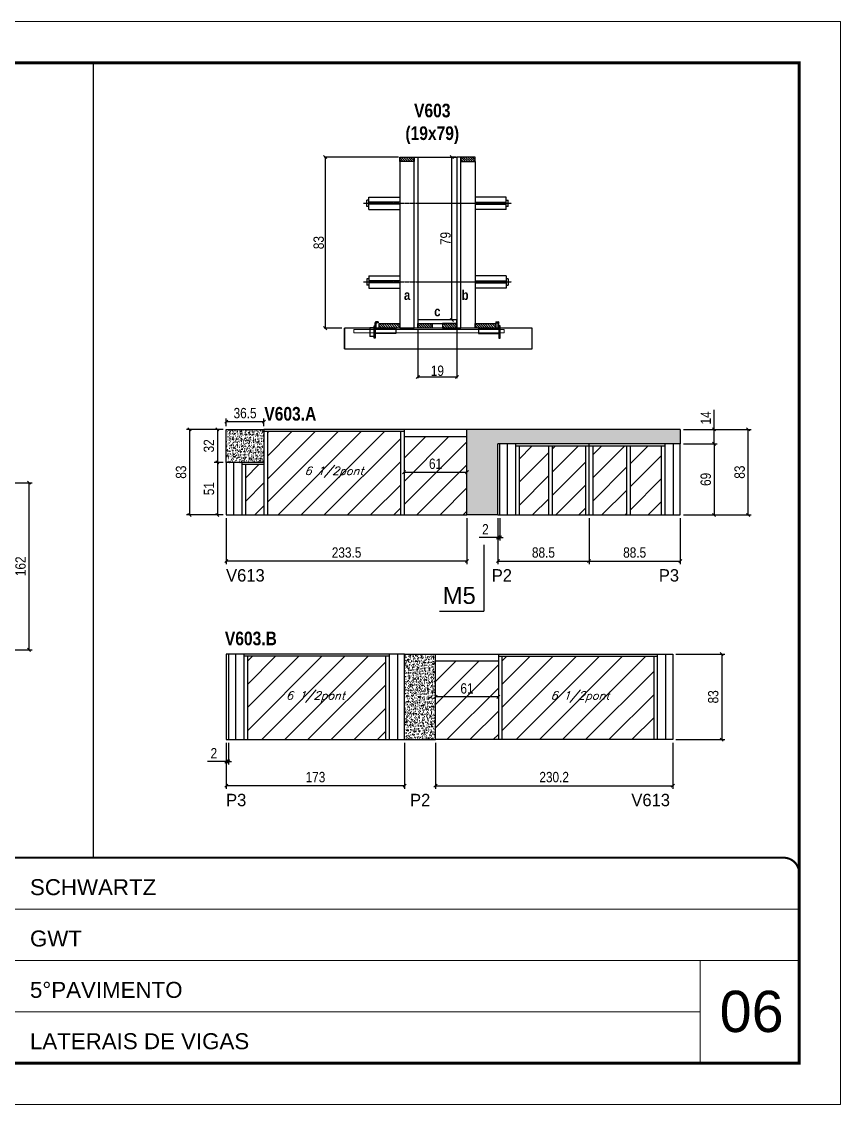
# Model space of a CAD drawing. Extents: x 13154 to 22413, y 1253 to 30260.
# Drawn here: x 15444 to 16238, y 27671 to 28721 of the extents above; entities that cross this region are included whole.
import ezdxf

# ---------------------------------------------------------------- set-up
doc = ezdxf.new("R2010")
doc.units = 0
for name, pattern in [('CONTINUO', [0]), ('DASHED', [0.75, 0.5, -0.25]), ('HIDDEN', [0.375, 0.25, -0.125])]:
    doc.linetypes.add(name, pattern=pattern)
for name, color, linetype in [('5', 5, 'Continuous'), ('barrote', 251, 'Continuous'), ('COTA', 241, 'Continuous'), ('detalhes', 4, 'Continuous'), ('NOMENCLATURA', 7, 'Continuous'), ('Painéis', 200, 'Continuous'), ('presilha', 1, 'Continuous'), ('SARR_2.2x10', 60, 'Continuous'), ('SARR_2.2x7', 40, 'Continuous'), ('SARR_3.5x7', 81, 'Continuous'), ('TENSOR', 3, 'Continuous'), ('texto', 7, 'Continuous')]:
    doc.layers.add(name, color=color, linetype=linetype)
for name, color, linetype, lineweight in [('CARIMBO', 255, 'Continuous', 9), ('CONCRETO', 251, 'Continuous', 25), ('Folhas', 255, 'Continuous', 9), ('Hachura', 251, 'Continuous', 9), ('SARRAFO DE PRESSAO', 251, 'DASHED', 9), ('SCO-___-LAJ', 2, 'Continuous', 0)]:
    doc.layers.add(name, color=color, linetype=linetype, lineweight=lineweight)
doc.styles.add('ARIAL', font='arial.ttf')
doc.styles.add('COTA TECNICA', font='techl___.ttf', dxfattribs={"height": 10})
doc.styles.add('COTA TECNICA 2X', font='techl___.ttf', dxfattribs={"height": 10})
doc.styles.add('Romans', font='romans.shx')
doc.styles.add('ROMAS860', font='ROMAS860.SHX')
doc.styles.get("Standard").update_dxf_attribs({"font": 'arial.ttf'})
doc.styles.add('TECNICA', font='techb___.ttf', dxfattribs={"height": 10})
doc.dimstyles.new('PAINEL', dxfattribs={"dimtxt": 10, "dimasz": 3, "dimexe": 3, "dimexo": 3, "dimgap": 3, "dimtad": 1, "dimdec": 1, "dimzin": 12, "dimdsep": 46, "dimtxsty": 'COTA TECNICA', "dimblk1": 'OBLIQUE', "dimblk2": 'OBLIQUE', "dimsah": 1, "dimcen": 0.9, "dimclrd": 4, "dimclre": 4, "dimclrt": 240, "dimadec": 1, "dimazin": 3, "dimtfac": 1, "dimtdec": 1, "dimtmove": 0, "dimatfit": 3, "dimfxl": 1, "dimtolj": 1, "dimtzin": 12, "dimarcsym": 0})
doc.dimstyles.new('SECAO', dxfattribs={"dimscale": 0.333333, "dimtxt": 5, "dimasz": 9, "dimexe": 3, "dimexo": 3, "dimgap": 3, "dimtad": 1, "dimdec": 1, "dimlfac": 0.5, "dimzin": 12, "dimdsep": 46, "dimtxsty": 'COTA TECNICA 2X', "dimblk1": 'OBLIQUE', "dimblk2": 'OBLIQUE', "dimsah": 1, "dimcen": 0.9, "dimclrd": 4, "dimclre": 4, "dimclrt": 240, "dimadec": 1, "dimazin": 3, "dimtfac": 1, "dimtdec": 1, "dimtmove": 0, "dimatfit": 3, "dimfxl": 1, "dimtolj": 1, "dimtzin": 12, "dimarcsym": 0})
pattern_1 = [(135, (49063.4691, -95088.8321), (-1.122532015, -1.122532015), [])]

# ---------------------------------------------------------------- blocks, each defined once
blk = doc.blocks.new('9999999999')
at = {"color": 30, "linetype": 'CONTINUO'}
for p, q in [((98564.6, 34379.6), (99584, 34379.6)), ((98564.6, 34329.8), (99488, 34329.8)), ((99584, 34329.8), (99488, 34329.8)), ((99488, 34329.8), (99488, 34230.2)), ((98564.6, 34280), (99488, 34280))]:
    blk.add_line(p, q, dxfattribs=at)
at = {"color": 30, "linetype": 'CONTINUO', "const_width": 2}
blk.add_lwpolyline([(99584, 34230.2), (99584, 34414.4, 0.414214), (99569, 34429.4), (98229, 34429.4, 0.414214), (98214, 34414.4), (98214, 34245.2, 0.414214), (98229, 34230.2), (99584, 34230.2)], format="xyb", dxfattribs=at)
at = {"layer": 'Folhas'}
blk.add_lwpolyline([(98139, 34190.2), (99624, 34190.2), (99624, 35240.2), (98139, 35240.2)], close=True, dxfattribs=at)
at = {"layer": 'Folhas', "color": 30, "const_width": 3}
blk.add_lwpolyline([(98214, 34230.2), (99584, 34230.2), (99584, 35200.2), (98214, 35200.2)], close=True, dxfattribs=at)
at = {"color": 7, "linetype": 'Continuous', "ltscale": 5, "style": 'ARIAL'}
for s, height, p in [('SCHWARTZ', 15.48, (98837.7, 34393.1)), ('GWT', 15.48, (98837.7, 34343.3)), ('5°PAVIMENTO', 15.483, (98837.7, 34293.5)), ('LATERAIS DE VIGAS', 15.483, (98837.7, 34243.7))]:
    blk.add_text(s, height=height, dxfattribs=at).set_placement(p)
blk = doc.blocks.new('_Oblique')
at = {"color": 0, "linetype": 'ByBlock', "lineweight": -2}
blk.add_line((-0.5, -0.5), (0.5, 0.5), dxfattribs=at)
blk = doc.blocks.new('*D44')
at = {"layer": 'COTA', "color": 4, "linetype": 'ByBlock', "lineweight": -2, "transparency": 16777216}
for p, q in [((15422.9, 28273.4), (15453.6, 28273.4)), ((15450.6, 28273.4), (15450.6, 28111.4)), ((15422.9, 28111.4), (15453.6, 28111.4))]:
    blk.add_line(p, q, dxfattribs=at)
at = {"layer": 'Defpoints', "color": 0, "linetype": 'ByBlock', "transparency": 16777216}
for p in [(15419.9, 28273.4), (15419.9, 28111.4), (15450.6, 28111.4)]:
    blk.add_point(p, dxfattribs=at)
at = {"layer": 'COTA', "color": 4, "linetype": 'ByBlock', "lineweight": -2, "transparency": 16777216, "xscale": 3, "yscale": 3, "zscale": 3}
for p, rotation in [((15450.6, 28273.4), 90), ((15450.6, 28111.4), 270)]:
    blk.add_blockref('_Oblique', p, dxfattribs=dict(at, rotation=rotation))
at = {"layer": 'COTA', "color": 240, "linetype": 'ByBlock', "transparency": 16777216, "insert": (15442.5, 28192.4), "char_height": 10, "attachment_point": 5, "rotation": 90, "style": 'COTA TECNICA'}
blk.add_mtext('\\A1;162', dxfattribs=at)
blk = doc.blocks.new('*D19')
at = {"layer": 'COTA', "color": 4, "lineweight": -2, "transparency": 16777216}
for p, q in [((15827.9, 28422.3), (15827.9, 28374.9)), ((15865.9, 28422.3), (15865.9, 28374.9)), ((15865.9, 28375.9), (15827.9, 28375.9))]:
    blk.add_line(p, q, dxfattribs=at)
at = {"layer": 'Defpoints', "color": 0, "transparency": 16777216}
for p in [(15827.9, 28423.3), (15865.9, 28423.3), (15827.9, 28375.9)]:
    blk.add_point(p, dxfattribs=at)
at = {"layer": 'COTA', "color": 4, "lineweight": -2, "transparency": 16777216, "xscale": 3, "yscale": 3, "zscale": 3, "rotation": 180}
blk.add_blockref('_Oblique', (15827.9, 28375.9), dxfattribs=at)
at = {"layer": 'COTA', "color": 4, "lineweight": -2, "transparency": 16777216, "xscale": 3, "yscale": 3, "zscale": 3}
blk.add_blockref('_Oblique', (15865.9, 28375.9), dxfattribs=at)
at = {"layer": 'COTA', "color": 240, "transparency": 16777216, "insert": (15846.9, 28382), "char_height": 10, "attachment_point": 5, "style": 'COTA TECNICA 2X'}
blk.add_mtext('\\A1;19', dxfattribs=at)
blk = doc.blocks.new('PRESILHA METÁLICA 1')
at = {"layer": 'presilha'}
for p, q in [((7.5, 10.6), (7.5, 19.9)), ((12, 21), (8.6, 21)), ((9, 11.6), (9, 18.9)), ((12, 19.5), (9.6, 19.5)), ((12, 21), (12, 19.5)), ((0, 13), (6, 13)), ((0, 13), (0, 0)), ((6, 0), (0, 0)), ((6, 15.5), (7.5, 15.5)), ((6, -2.5), (6, 15.5)), ((6, 13), (6, 0)), ((7.5, 15.5), (7.5, -2.5)), ((37.5, 4.1), (7.5, 4.1)), ((37.5, 11), (9.6, 11)), ((37.5, 11), (37.5, 4.1)), ((7.5, -2.5), (6, -2.5))]:
    blk.add_line(p, q, dxfattribs=at)
for centre, radius, start, end in [((8.6, 19.9), 1.14, 90, 180), ((9.6, 18.9), 0.57, 90, 180), ((9.6, 11.6), 0.57, 180, 270)]:
    blk.add_arc(centre, radius, start, end, dxfattribs=at)
blk = doc.blocks.new('PRESILHA METÁLICA 2')
at = {"layer": 'presilha'}
for p, q in [((-5.2, 23.5), (-5.2, 22)), ((-5.2, 23.5), (-1.9, 23.5)), ((-5.2, 22), (-2.8, 22)), ((-2.2, 14.1), (-2.2, 21.4)), ((0.8, 18), (-0.8, 18)), ((-0.8, 18), (-0.8, 0)), ((-0.8, 14.6), (-0.8, 22.4)), ((0.8, 0), (0.8, 18)), ((-30.8, 13.5), (-30.8, 6.6)), ((-30.8, 13.5), (-2.8, 13.5)), ((-30.8, 6.6), (-0.8, 6.6)), ((-0.8, 0), (0.8, 0))]:
    blk.add_line(p, q, dxfattribs=at)
for centre, radius, start, end in [((-2.8, 21.4), 0.57, 0, 90), ((-1.9, 22.4), 1.14, 0, 90), ((-2.8, 14.1), 0.57, 270, 0)]:
    blk.add_arc(centre, radius, start, end, dxfattribs=at)
blk = doc.blocks.new('*D20')
at = {"layer": 'COTA', "color": 4, "lineweight": -2, "transparency": 16777216}
for p, q in [((15809.3, 28589.3), (15737, 28589.3)), ((15738, 28589.3), (15738, 28423.3)), ((15754.1, 28423.3), (15737, 28423.3))]:
    blk.add_line(p, q, dxfattribs=at)
at = {"layer": 'Defpoints', "color": 0, "transparency": 16777216}
for p in [(15810.3, 28589.3), (15738, 28423.3), (15755.1, 28423.3)]:
    blk.add_point(p, dxfattribs=at)
at = {"layer": 'COTA', "color": 4, "lineweight": -2, "transparency": 16777216, "xscale": 3, "yscale": 3, "zscale": 3}
for p, rotation in [((15738, 28589.3), 90), ((15738, 28423.3), 270)]:
    blk.add_blockref('_Oblique', p, dxfattribs=dict(at, rotation=rotation))
at = {"layer": 'COTA', "color": 240, "transparency": 16777216, "insert": (15731.8, 28506.3), "char_height": 10, "attachment_point": 5, "rotation": 90, "style": 'COTA TECNICA 2X'}
blk.add_mtext('\\A1;83', dxfattribs=at)
blk = doc.blocks.new('*D26')
at = {"layer": 'COTA', "color": 4, "lineweight": -2, "transparency": 16777216}
for p, q in [((15864.9, 28589.3), (15859.9, 28589.3)), ((15860.9, 28431.3), (15860.9, 28589.3)), ((15864.9, 28431.3), (15859.9, 28431.3))]:
    blk.add_line(p, q, dxfattribs=at)
at = {"layer": 'Defpoints', "color": 0, "transparency": 16777216}
for p in [(15860.9, 28589.3), (15865.9, 28589.3), (15865.9, 28431.3)]:
    blk.add_point(p, dxfattribs=at)
at = {"layer": 'COTA', "color": 4, "lineweight": -2, "transparency": 16777216, "xscale": 3, "yscale": 3, "zscale": 3}
for p, rotation in [((15860.9, 28589.3), 90), ((15860.9, 28431.3), 270)]:
    blk.add_blockref('_Oblique', p, dxfattribs=dict(at, rotation=rotation))
at = {"layer": 'COTA', "color": 240, "transparency": 16777216, "insert": (15854.8, 28510.3), "char_height": 10, "attachment_point": 5, "rotation": 90, "style": 'COTA TECNICA 2X'}
blk.add_mtext('\\A1;79', dxfattribs=at)
blk = doc.blocks.new('*D28')
at = {"layer": 'COTA', "color": 4, "linetype": 'ByBlock', "lineweight": -2, "transparency": 16777216}
for p, q in [((16085.6, 28311.2), (16118.4, 28311.2)), ((16115.4, 28311.2), (16115.4, 28242.2)), ((16085.6, 28242.2), (16118.4, 28242.2))]:
    blk.add_line(p, q, dxfattribs=at)
at = {"layer": 'Defpoints', "color": 0, "linetype": 'ByBlock', "transparency": 16777216}
for p in [(16082.6, 28311.2), (16082.6, 28242.2), (16115.4, 28242.2)]:
    blk.add_point(p, dxfattribs=at)
at = {"layer": 'COTA', "color": 4, "linetype": 'ByBlock', "lineweight": -2, "transparency": 16777216, "xscale": 3, "yscale": 3, "zscale": 3}
for p, rotation in [((16115.4, 28311.2), 90), ((16115.4, 28242.2), 270)]:
    blk.add_blockref('_Oblique', p, dxfattribs=dict(at, rotation=rotation))
at = {"layer": 'COTA', "color": 240, "linetype": 'ByBlock', "transparency": 16777216, "insert": (16107.3, 28276.7), "char_height": 10, "attachment_point": 5, "rotation": 90, "style": 'COTA TECNICA'}
blk.add_mtext('\\A1;69', dxfattribs=at)
blk = doc.blocks.new('*D29')
at = {"layer": 'COTA', "color": 4, "linetype": 'ByBlock', "lineweight": -2, "transparency": 16777216}
for p, q in [((16085.6, 28325.2), (16151.4, 28325.2)), ((16148.4, 28242.2), (16148.4, 28325.2)), ((16085.6, 28242.2), (16151.4, 28242.2))]:
    blk.add_line(p, q, dxfattribs=at)
at = {"layer": 'Defpoints', "color": 0, "linetype": 'ByBlock', "transparency": 16777216}
for p in [(16082.6, 28325.2), (16148.4, 28325.2), (16082.6, 28242.2)]:
    blk.add_point(p, dxfattribs=at)
at = {"layer": 'COTA', "color": 4, "linetype": 'ByBlock', "lineweight": -2, "transparency": 16777216, "xscale": 3, "yscale": 3, "zscale": 3}
for p, rotation in [((16148.4, 28325.2), 90), ((16148.4, 28242.2), 270)]:
    blk.add_blockref('_Oblique', p, dxfattribs=dict(at, rotation=rotation))
at = {"layer": 'COTA', "color": 240, "linetype": 'ByBlock', "transparency": 16777216, "insert": (16140.2, 28283.7), "char_height": 10, "attachment_point": 5, "rotation": 90, "style": 'COTA TECNICA'}
blk.add_mtext('\\A1;83', dxfattribs=at)
blk = doc.blocks.new('*D30')
at = {"layer": 'COTA', "color": 4, "linetype": 'ByBlock', "lineweight": -2, "transparency": 16777216}
for p, q in [((15905.6, 28239.2), (15905.6, 28194.5)), ((15994.1, 28239.2), (15994.1, 28194.5)), ((15905.6, 28197.5), (15994.1, 28197.5))]:
    blk.add_line(p, q, dxfattribs=at)
at = {"layer": 'Defpoints', "color": 0, "linetype": 'ByBlock', "transparency": 16777216}
for p in [(15905.6, 28242.2), (15994.1, 28242.2), (15994.1, 28197.5)]:
    blk.add_point(p, dxfattribs=at)
at = {"layer": 'COTA', "color": 4, "linetype": 'ByBlock', "lineweight": -2, "transparency": 16777216, "xscale": 3, "yscale": 3, "zscale": 3, "rotation": 180}
blk.add_blockref('_Oblique', (15905.6, 28197.5), dxfattribs=at)
at = {"layer": 'COTA', "color": 4, "linetype": 'ByBlock', "lineweight": -2, "transparency": 16777216, "xscale": 3, "yscale": 3, "zscale": 3}
blk.add_blockref('_Oblique', (15994.1, 28197.5), dxfattribs=at)
at = {"layer": 'COTA', "color": 240, "linetype": 'ByBlock', "transparency": 16777216, "insert": (15949.8, 28205.7), "char_height": 10, "attachment_point": 5, "style": 'COTA TECNICA'}
blk.add_mtext('\\A1;88.5', dxfattribs=at)
blk = doc.blocks.new('*D23')
at = {"layer": 'COTA', "color": 4, "linetype": 'ByBlock', "lineweight": -2, "transparency": 16777216}
for p, q in [((15994.1, 28239.2), (15994.1, 28194.5)), ((16082.6, 28239.2), (16082.6, 28194.5)), ((15994.1, 28197.5), (16082.6, 28197.5))]:
    blk.add_line(p, q, dxfattribs=at)
at = {"layer": 'Defpoints', "color": 0, "linetype": 'ByBlock', "transparency": 16777216}
for p in [(15994.1, 28242.2), (16082.6, 28242.2), (16082.6, 28197.5)]:
    blk.add_point(p, dxfattribs=at)
at = {"layer": 'COTA', "color": 4, "linetype": 'ByBlock', "lineweight": -2, "transparency": 16777216, "xscale": 3, "yscale": 3, "zscale": 3, "rotation": 180}
blk.add_blockref('_Oblique', (15994.1, 28197.5), dxfattribs=at)
at = {"layer": 'COTA', "color": 4, "linetype": 'ByBlock', "lineweight": -2, "transparency": 16777216, "xscale": 3, "yscale": 3, "zscale": 3}
blk.add_blockref('_Oblique', (16082.6, 28197.5), dxfattribs=at)
at = {"layer": 'COTA', "color": 240, "linetype": 'ByBlock', "transparency": 16777216, "insert": (16038.3, 28205.7), "char_height": 10, "attachment_point": 5, "style": 'COTA TECNICA'}
blk.add_mtext('\\A1;88.5', dxfattribs=at)
blk = doc.blocks.new('*D31')
at = {"layer": 'COTA', "color": 4, "linetype": 'ByBlock', "lineweight": -2, "transparency": 16777216}
for p, q in [((16115.4, 28325.2), (16115.4, 28344.3)), ((16085.6, 28325.2), (16118.4, 28325.2)), ((16115.4, 28311.2), (16115.4, 28325.2)), ((16085.6, 28311.2), (16118.4, 28311.2))]:
    blk.add_line(p, q, dxfattribs=at)
at = {"layer": 'Defpoints', "color": 0, "linetype": 'ByBlock', "transparency": 16777216}
for p in [(16082.6, 28325.2), (16115.4, 28325.2), (16082.6, 28311.2)]:
    blk.add_point(p, dxfattribs=at)
at = {"layer": 'COTA', "color": 4, "linetype": 'ByBlock', "lineweight": -2, "transparency": 16777216, "xscale": 3, "yscale": 3, "zscale": 3}
for p, rotation in [((16115.4, 28325.2), 90), ((16115.4, 28311.2), 270)]:
    blk.add_blockref('_Oblique', p, dxfattribs=dict(at, rotation=rotation))
at = {"layer": 'COTA', "color": 240, "linetype": 'ByBlock', "transparency": 16777216, "insert": (16107.3, 28336.3), "char_height": 10, "attachment_point": 5, "rotation": 90, "style": 'COTA TECNICA'}
blk.add_mtext('\\A1;14', dxfattribs=at)
blk = doc.blocks.new('*D32')
at = {"layer": 'COTA', "color": 4, "linetype": 'ByBlock', "lineweight": -2, "transparency": 16777216}
for p, q in [((15642.1, 28239.2), (15642.1, 28194.5)), ((15875.6, 28239.2), (15875.6, 28194.5)), ((15875.6, 28197.5), (15642.1, 28197.5))]:
    blk.add_line(p, q, dxfattribs=at)
at = {"layer": 'Defpoints', "color": 0, "linetype": 'ByBlock', "transparency": 16777216}
for p in [(15642.1, 28242.2), (15875.6, 28242.2), (15642.1, 28197.5)]:
    blk.add_point(p, dxfattribs=at)
at = {"layer": 'COTA', "color": 4, "linetype": 'ByBlock', "lineweight": -2, "transparency": 16777216, "xscale": 3, "yscale": 3, "zscale": 3, "rotation": 180}
blk.add_blockref('_Oblique', (15642.1, 28197.5), dxfattribs=at)
at = {"layer": 'COTA', "color": 4, "linetype": 'ByBlock', "lineweight": -2, "transparency": 16777216, "xscale": 3, "yscale": 3, "zscale": 3}
blk.add_blockref('_Oblique', (15875.6, 28197.5), dxfattribs=at)
at = {"layer": 'COTA', "color": 240, "linetype": 'ByBlock', "transparency": 16777216, "insert": (15758.8, 28205.7), "char_height": 10, "attachment_point": 5, "style": 'COTA TECNICA'}
blk.add_mtext('\\A1;233.5', dxfattribs=at)
blk = doc.blocks.new('*D33')
at = {"layer": 'COTA', "color": 4, "linetype": 'ByBlock', "lineweight": -2, "transparency": 16777216}
for p, q in [((15814.6, 28283.7), (15875.6, 28283.7)), ((15814.6, 28280.7), (15814.6, 28280.7))]:
    blk.add_line(p, q, dxfattribs=at)
at = {"layer": 'Defpoints', "color": 0, "linetype": 'ByBlock', "transparency": 16777216}
for p in [(15814.6, 28283.7), (15875.6, 28283.7), (15875.6, 28283.7)]:
    blk.add_point(p, dxfattribs=at)
at = {"layer": 'COTA', "color": 4, "linetype": 'ByBlock', "lineweight": -2, "transparency": 16777216, "xscale": 3, "yscale": 3, "zscale": 3, "rotation": 180}
blk.add_blockref('_Oblique', (15814.6, 28283.7), dxfattribs=at)
at = {"layer": 'COTA', "color": 4, "linetype": 'ByBlock', "lineweight": -2, "transparency": 16777216, "xscale": 3, "yscale": 3, "zscale": 3}
blk.add_blockref('_Oblique', (15875.6, 28283.7), dxfattribs=at)
at = {"layer": 'COTA', "color": 240, "linetype": 'ByBlock', "transparency": 16777216, "insert": (15845.1, 28291.8), "char_height": 10, "attachment_point": 5, "style": 'COTA TECNICA'}
blk.add_mtext('\\A1;61', dxfattribs=at)
blk = doc.blocks.new('*D34')
at = {"layer": 'COTA', "color": 4, "lineweight": -2, "transparency": 16777216}
for p, q in [((15639.1, 28325.2), (15603.4, 28325.2)), ((15606.4, 28325.2), (15606.4, 28242.2)), ((15639.1, 28242.2), (15603.4, 28242.2))]:
    blk.add_line(p, q, dxfattribs=at)
at = {"layer": 'Defpoints', "color": 0, "transparency": 16777216}
for p in [(15642.1, 28325.2), (15606.4, 28242.2), (15642.1, 28242.2)]:
    blk.add_point(p, dxfattribs=at)
at = {"layer": 'COTA', "color": 4, "lineweight": -2, "transparency": 16777216, "xscale": 3, "yscale": 3, "zscale": 3}
for p, rotation in [((15606.4, 28325.2), 90), ((15606.4, 28242.2), 270)]:
    blk.add_blockref('_Oblique', p, dxfattribs=dict(at, rotation=rotation))
at = {"layer": 'COTA', "color": 240, "transparency": 16777216, "insert": (15598.2, 28283.7), "char_height": 10, "attachment_point": 5, "rotation": 90, "style": 'COTA TECNICA'}
blk.add_mtext('\\A1;83', dxfattribs=at)
blk = doc.blocks.new('*D35')
at = {"layer": 'COTA', "color": 4, "linetype": 'ByBlock', "lineweight": -2, "transparency": 16777216}
for p, q in [((15642.1, 28021.3), (15642.1, 27976.6)), ((15815.1, 28021.3), (15815.1, 27976.6)), ((15815.1, 27979.6), (15642.1, 27979.6))]:
    blk.add_line(p, q, dxfattribs=at)
at = {"layer": 'Defpoints', "color": 0, "linetype": 'ByBlock', "transparency": 16777216}
for p in [(15642.1, 28024.3), (15815.1, 28024.3), (15642.1, 27979.6)]:
    blk.add_point(p, dxfattribs=at)
at = {"layer": 'COTA', "color": 4, "linetype": 'ByBlock', "lineweight": -2, "transparency": 16777216, "xscale": 3, "yscale": 3, "zscale": 3, "rotation": 180}
blk.add_blockref('_Oblique', (15642.1, 27979.6), dxfattribs=at)
at = {"layer": 'COTA', "color": 4, "linetype": 'ByBlock', "lineweight": -2, "transparency": 16777216, "xscale": 3, "yscale": 3, "zscale": 3}
blk.add_blockref('_Oblique', (15815.1, 27979.6), dxfattribs=at)
at = {"layer": 'COTA', "color": 240, "linetype": 'ByBlock', "transparency": 16777216, "insert": (15728.6, 27987.9), "char_height": 10, "attachment_point": 5, "style": 'COTA TECNICA'}
blk.add_mtext('\\A1;173', dxfattribs=at)
blk = doc.blocks.new('*D36')
at = {"layer": 'COTA', "color": 4, "linetype": 'ByBlock', "lineweight": -2, "transparency": 16777216}
for p, q in [((15845.1, 28021.3), (15845.1, 27976.6)), ((16075.3, 28021.3), (16075.3, 27976.6)), ((15845.1, 27979.6), (16075.3, 27979.6))]:
    blk.add_line(p, q, dxfattribs=at)
at = {"layer": 'Defpoints', "color": 0, "linetype": 'ByBlock', "transparency": 16777216}
for p in [(15845.1, 28024.3), (16075.3, 28024.3), (16075.3, 27979.6)]:
    blk.add_point(p, dxfattribs=at)
at = {"layer": 'COTA', "color": 4, "linetype": 'ByBlock', "lineweight": -2, "transparency": 16777216, "xscale": 3, "yscale": 3, "zscale": 3, "rotation": 180}
blk.add_blockref('_Oblique', (15845.1, 27979.6), dxfattribs=at)
at = {"layer": 'COTA', "color": 4, "linetype": 'ByBlock', "lineweight": -2, "transparency": 16777216, "xscale": 3, "yscale": 3, "zscale": 3}
blk.add_blockref('_Oblique', (16075.3, 27979.6), dxfattribs=at)
at = {"layer": 'COTA', "color": 240, "linetype": 'ByBlock', "transparency": 16777216, "insert": (15960.2, 27987.9), "char_height": 10, "attachment_point": 5, "style": 'COTA TECNICA'}
blk.add_mtext('\\A1;230.2', dxfattribs=at)
blk = doc.blocks.new('*D37')
at = {"layer": 'COTA', "color": 4, "linetype": 'ByBlock', "lineweight": -2, "transparency": 16777216}
for p, q in [((15906.1, 28065.8), (15845.1, 28065.8)), ((15906.1, 28062.8), (15906.1, 28062.8))]:
    blk.add_line(p, q, dxfattribs=at)
at = {"layer": 'Defpoints', "color": 0, "linetype": 'ByBlock', "transparency": 16777216}
for p in [(15845.1, 28065.8), (15845.1, 28065.8), (15906.1, 28065.8)]:
    blk.add_point(p, dxfattribs=at)
at = {"layer": 'COTA', "color": 4, "linetype": 'ByBlock', "lineweight": -2, "transparency": 16777216, "xscale": 3, "yscale": 3, "zscale": 3, "rotation": 180}
blk.add_blockref('_Oblique', (15845.1, 28065.8), dxfattribs=at)
at = {"layer": 'COTA', "color": 4, "linetype": 'ByBlock', "lineweight": -2, "transparency": 16777216, "xscale": 3, "yscale": 3, "zscale": 3}
blk.add_blockref('_Oblique', (15906.1, 28065.8), dxfattribs=at)
at = {"layer": 'COTA', "color": 240, "linetype": 'ByBlock', "transparency": 16777216, "insert": (15875.6, 28073.9), "char_height": 10, "attachment_point": 5, "style": 'COTA TECNICA'}
blk.add_mtext('\\A1;61', dxfattribs=at)
blk = doc.blocks.new('*D38')
at = {"layer": 'COTA', "color": 4, "lineweight": -2, "transparency": 16777216}
for p, q in [((16078.3, 28107.3), (16125.8, 28107.3)), ((16122.8, 28107.3), (16122.8, 28024.3)), ((16078.3, 28024.3), (16125.8, 28024.3))]:
    blk.add_line(p, q, dxfattribs=at)
at = {"layer": 'Defpoints', "color": 0, "transparency": 16777216}
for p in [(16075.3, 28107.3), (16075.3, 28024.3), (16122.8, 28024.3)]:
    blk.add_point(p, dxfattribs=at)
at = {"layer": 'COTA', "color": 4, "lineweight": -2, "transparency": 16777216, "xscale": 3, "yscale": 3, "zscale": 3}
for p, rotation in [((16122.8, 28107.3), 90), ((16122.8, 28024.3), 270)]:
    blk.add_blockref('_Oblique', p, dxfattribs=dict(at, rotation=rotation))
at = {"layer": 'COTA', "color": 240, "transparency": 16777216, "insert": (16114.6, 28065.8), "char_height": 10, "attachment_point": 5, "rotation": 90, "style": 'COTA TECNICA'}
blk.add_mtext('\\A1;83', dxfattribs=at)
blk = doc.blocks.new('*D25')
at = {"layer": 'COTA', "color": 4, "lineweight": -2, "transparency": 16777216}
for p, q in [((15642.1, 28021.3), (15642.1, 28000.1)), ((15644.1, 28021.3), (15644.1, 28000.1)), ((15642.1, 28003.1), (15624, 28003.1)), ((15644.1, 28003.1), (15642.1, 28003.1)), ((15644.1, 28003.1), (15647.1, 28003.1))]:
    blk.add_line(p, q, dxfattribs=at)
at = {"layer": 'Defpoints', "color": 0, "transparency": 16777216}
for p in [(15642.1, 28024.3), (15644.1, 28024.3), (15642.1, 28003.1)]:
    blk.add_point(p, dxfattribs=at)
at = {"layer": 'COTA', "color": 4, "lineweight": -2, "transparency": 16777216, "xscale": 3, "yscale": 3, "zscale": 3}
blk.add_blockref('_Oblique', (15642.1, 28003.1), dxfattribs=at)
at = {"layer": 'COTA', "color": 4, "lineweight": -2, "transparency": 16777216, "xscale": 3, "yscale": 3, "zscale": 3, "rotation": 180}
blk.add_blockref('_Oblique', (15644.1, 28003.1), dxfattribs=at)
at = {"layer": 'COTA', "color": 240, "transparency": 16777216, "insert": (15630, 28011.1), "char_height": 10, "attachment_point": 5, "style": 'COTA TECNICA'}
blk.add_mtext('\\A1;2', dxfattribs=at)
blk = doc.blocks.new('*D47')
at = {"layer": 'COTA', "color": 4, "lineweight": -2, "transparency": 16777216}
for p, q in [((15639.1, 28293.2), (15630.4, 28293.2)), ((15633.4, 28293.2), (15633.4, 28242.2)), ((15639.1, 28242.2), (15630.4, 28242.2))]:
    blk.add_line(p, q, dxfattribs=at)
at = {"layer": 'Defpoints', "color": 0, "transparency": 16777216}
for p in [(15642.1, 28293.2), (15633.4, 28242.2), (15642.1, 28242.2)]:
    blk.add_point(p, dxfattribs=at)
at = {"layer": 'COTA', "color": 4, "lineweight": -2, "transparency": 16777216, "xscale": 3, "yscale": 3, "zscale": 3}
for p, rotation in [((15633.4, 28293.2), 90), ((15633.4, 28242.2), 270)]:
    blk.add_blockref('_Oblique', p, dxfattribs=dict(at, rotation=rotation))
at = {"layer": 'COTA', "color": 240, "transparency": 16777216, "insert": (15625.3, 28267.7), "char_height": 10, "attachment_point": 5, "rotation": 90, "style": 'COTA TECNICA'}
blk.add_mtext('\\A1;51', dxfattribs=at)
blk = doc.blocks.new('*D48')
at = {"layer": 'COTA', "color": 4, "lineweight": -2, "transparency": 16777216}
for p, q in [((15639.1, 28325.2), (15630.4, 28325.2)), ((15633.4, 28325.2), (15633.4, 28293.2)), ((15639.1, 28293.2), (15630.4, 28293.2))]:
    blk.add_line(p, q, dxfattribs=at)
at = {"layer": 'Defpoints', "color": 0, "transparency": 16777216}
for p in [(15642.1, 28325.2), (15633.4, 28293.2), (15642.1, 28293.2)]:
    blk.add_point(p, dxfattribs=at)
at = {"layer": 'COTA', "color": 4, "lineweight": -2, "transparency": 16777216, "xscale": 3, "yscale": 3, "zscale": 3}
for p, rotation in [((15633.4, 28325.2), 90), ((15633.4, 28293.2), 270)]:
    blk.add_blockref('_Oblique', p, dxfattribs=dict(at, rotation=rotation))
at = {"layer": 'COTA', "color": 240, "transparency": 16777216, "insert": (15625.2, 28309.2), "char_height": 10, "attachment_point": 5, "rotation": 90, "style": 'COTA TECNICA'}
blk.add_mtext('\\A1;32', dxfattribs=at)
blk = doc.blocks.new('*D49')
at = {"layer": 'COTA', "color": 4, "lineweight": -2, "transparency": 16777216}
for p, q in [((15642.1, 28328.2), (15642.1, 28335.7)), ((15642.1, 28332.7), (15678.6, 28332.7)), ((15678.6, 28328.2), (15678.6, 28335.7))]:
    blk.add_line(p, q, dxfattribs=at)
at = {"layer": 'Defpoints', "color": 0, "transparency": 16777216}
for p in [(15678.6, 28332.7), (15642.1, 28325.2), (15678.6, 28325.2)]:
    blk.add_point(p, dxfattribs=at)
at = {"layer": 'COTA', "color": 4, "lineweight": -2, "transparency": 16777216, "xscale": 3, "yscale": 3, "zscale": 3, "rotation": 180}
blk.add_blockref('_Oblique', (15642.1, 28332.7), dxfattribs=at)
at = {"layer": 'COTA', "color": 4, "lineweight": -2, "transparency": 16777216, "xscale": 3, "yscale": 3, "zscale": 3}
blk.add_blockref('_Oblique', (15678.6, 28332.7), dxfattribs=at)
at = {"layer": 'COTA', "color": 240, "transparency": 16777216, "insert": (15660.3, 28340.9), "char_height": 10, "attachment_point": 5, "style": 'COTA TECNICA'}
blk.add_mtext('\\A1;36.5', dxfattribs=at)
blk = doc.blocks.new('*D441')
at = {"layer": 'COTA', "color": 4, "lineweight": -2, "transparency": 16777216}
for p, q in [((15905.6, 28239.2), (15905.6, 28217.3)), ((15907.6, 28239.2), (15907.6, 28217.3)), ((15905.6, 28220.3), (15887.5, 28220.3)), ((15907.6, 28220.3), (15905.6, 28220.3)), ((15907.6, 28220.3), (15910.6, 28220.3))]:
    blk.add_line(p, q, dxfattribs=at)
at = {"layer": 'Defpoints', "color": 0, "transparency": 16777216}
for p in [(15905.6, 28242.2), (15907.6, 28242.2), (15905.6, 28220.3)]:
    blk.add_point(p, dxfattribs=at)
at = {"layer": 'COTA', "color": 4, "lineweight": -2, "transparency": 16777216, "xscale": 3, "yscale": 3, "zscale": 3}
blk.add_blockref('_Oblique', (15905.6, 28220.3), dxfattribs=at)
at = {"layer": 'COTA', "color": 4, "lineweight": -2, "transparency": 16777216, "xscale": 3, "yscale": 3, "zscale": 3, "rotation": 180}
blk.add_blockref('_Oblique', (15907.6, 28220.3), dxfattribs=at)
at = {"layer": 'COTA', "color": 240, "transparency": 16777216, "insert": (15893.5, 28228.3), "char_height": 10, "attachment_point": 5, "style": 'COTA TECNICA'}
blk.add_mtext('\\A1;2', dxfattribs=at)

msp = doc.modelspace()

# ---------------------------------------------------------------- hatches: boundary and pattern name
at = {"layer": 'COTA'}
h = msp.add_hatch(dxfattribs=at)
h.set_pattern_fill('AR-CONC', color=256, scale=0.03)
h.paths.add_polyline_path([(15678.59, 28325.19), (15642.09, 28325.19), (15642.09, 28293.19), (15678.59, 28293.19)])
h = msp.add_hatch(dxfattribs=at)
h.set_pattern_fill('AR-CONC', color=256, scale=0.03)
h.set_pattern_definition([(50, (32.5, 0), (5.4655401, -0.47817257), [0.5715, -6.2865]), (355, (32.5, 0), (-1.0573026, 5.7317054), [0.4572, -5.0292175]), (100.451445, (32.9555, -0.04), (4.4082374, 5.2535326), [0.4857003, -5.3427073]), (46.1842, (32.5, 1.524), (8.1323712, -1.2612698), [0.85725, -9.42975]), (96.635558, (33.178, 1.419), (7.122124, 7.4227837), [0.7285507, -8.0140682]), (351.18415, (32.5, 1.524), (7.122124, 7.4227837), [0.685799, -7.543792]), (21, (33.262, 1.143), (4.54843174, -3.06795595), [0.5715, -6.2865]), (326, (33.262, 1.143), (1.85406085, 5.525639), [0.4572, -5.0292]), (71.451445, (33.641, 0.8873), (6.4024926, 2.4576831), [0.4857003, -5.3426981]), (37.5, (32.5, 0), (0.0926581, 2.53665117), [0, -4.96824, 0, -5.1054, 0, -5.04825]), (7.5, (32.5, 0), (2.00458988, 3.00541724), [0, -2.91084, 0, -4.85394, 0, -1.92405]), (327.5, (30.8007, 0), (4.06771786, -0.17186232), [0, -1.905, 0, -5.9436, 0, -7.8867]), (317.5, (30.0387, 0), (4.44387544, 0.76279473), [0, -2.4765, 0, -3.94716, 0, -5.6007])])
h.paths.add_polyline_path([(15875.59, 28242.19), (15905.59, 28242.19), (15905.59, 28311.19), (16082.59, 28311.19), (16082.59, 28325.19), (15875.59, 28325.19)])
h = msp.add_hatch(dxfattribs=at)
h.set_pattern_fill('AR-CONC', color=256, scale=0.03)
h.set_pattern_definition([(50, (0, 8.391), (5.4655401, -0.47817257), [0.5715, -6.2865]), (355, (0, 8.391), (-1.0573026, 5.7317054), [0.4572, -5.0292175]), (100.451445, (0.4555, 8.3514), (4.4082374, 5.2535326), [0.4857003, -5.3427073]), (46.1842, (0, 9.915), (8.1323712, -1.2612698), [0.85725, -9.42975]), (96.635558, (0.678, 9.81), (7.122124, 7.4227837), [0.7285507, -8.0140682]), (351.18415, (0, 9.915), (7.122124, 7.4227837), [0.685799, -7.543792]), (21, (0.762, 9.534), (4.54843174, -3.06795595), [0.5715, -6.2865]), (326, (0.762, 9.534), (1.85406085, 5.525639), [0.4572, -5.0292]), (71.451445, (1.141, 9.2786), (6.4024926, 2.4576831), [0.4857003, -5.3426981]), (37.5, (0, 8.3912), (0.0926581, 2.53665117), [0, -4.96824, 0, -5.1054, 0, -5.04825]), (7.5, (0, 8.3912), (2.00458988, 3.00541724), [0, -2.91084, 0, -4.85394, 0, -1.92405]), (327.5, (-1.6993, 8.3912), (4.06771786, -0.17186232), [0, -1.905, 0, -5.9436, 0, -7.8867]), (317.5, (-2.4613, 8.3912), (4.44387544, 0.76279473), [0, -2.4765, 0, -3.94716, 0, -5.6007])])
h.paths.add_polyline_path([(15845.09, 28107.3), (15815.09, 28107.3), (15815.09, 28024.3), (15845.09, 28024.3)])
at = {"layer": 'Hachura', "linetype": 'ByBlock'}
h = msp.add_hatch(dxfattribs=at)
h.set_pattern_fill('ANSI31', color=256, scale=5)
h.paths.add_polyline_path([(15660.59, 28242.19), (15678.59, 28242.19), (15678.59, 28290.99), (15660.59, 28290.99)])
h.paths.add_polyline_path([(15811.09, 28242.19), (15811.09, 28322.99), (15682.09, 28322.99), (15682.09, 28242.19)])
h.paths.add_polyline_path([(15875.59, 28242.19), (15875.59, 28318.19), (15814.59, 28318.19), (15814.59, 28242.19)])
h = msp.add_hatch(dxfattribs=at)
h.set_pattern_fill('ANSI31', color=256, scale=5)
h.paths.add_polyline_path([(15954.64, 28308.99), (15926.09, 28308.99), (15926.09, 28242.19), (15954.64, 28242.19)])
h.paths.add_polyline_path([(15958.14, 28242.19), (15990.59, 28242.19), (15990.59, 28308.99), (15958.14, 28308.99)])
h.paths.add_polyline_path([(16030.35, 28308.99), (15997.59, 28308.99), (15997.59, 28242.19), (16030.35, 28242.19)])
h.paths.add_polyline_path([(16033.85, 28242.19), (16064.09, 28242.19), (16064.09, 28308.99), (16033.85, 28308.99)])
h = msp.add_hatch(dxfattribs=at)
h.set_pattern_fill('ANSI31', color=256, scale=5)
h.paths.add_polyline_path([(15796.59, 28105.1), (15662.59, 28105.1), (15662.59, 28024.3), (15796.59, 28024.3)])
h = msp.add_hatch(dxfattribs=at)
h.set_pattern_fill('ANSI31', color=256, scale=5)
h.paths.add_polyline_path([(15906.09, 28100.3), (15845.09, 28100.3), (15845.09, 28024.3), (15906.09, 28024.3)])
h.paths.add_polyline_path([(16056.79, 28024.3), (16056.79, 28105.1), (15909.59, 28105.1), (15909.59, 28024.3)])
at = {"layer": 'SARR_2.2x10'}
h = msp.add_hatch(dxfattribs=at)
h.set_pattern_fill('ANSI31', color=256, scale=0.5, angle=90)
h.set_pattern_definition([(135, (48983.8691, -95088.8321), (-1.122532015, -1.122532015), [])])
h.paths.add_polyline_path([(15790.33, 28427.74), (15790.33, 28423.34), (15810.33, 28423.34), (15810.33, 28427.74)])
h = msp.add_hatch(dxfattribs=at)
h.set_pattern_fill('ANSI31', color=256, scale=0.5, angle=90)
h.set_pattern_definition([(135, (49077.0691, -95088.8321), (-1.122532015, -1.122532015), [])])
h.paths.add_polyline_path([(15883.53, 28427.74), (15883.53, 28423.34), (15903.53, 28423.34), (15903.53, 28427.74)])
at = {"layer": 'SARR_2.2x7'}
h = msp.add_hatch(dxfattribs=at)
h.set_pattern_fill('ANSI31', color=256, scale=0.5, angle=90)
h.set_pattern_definition([(135, (48977.8691, -94927.2321), (-1.122532015, -1.122532015), [])])
h.paths.add_polyline_path([(15824.33, 28589.34), (15824.33, 28584.94), (15810.33, 28584.94), (15810.33, 28589.34)])
h = msp.add_hatch(dxfattribs=at)
h.set_pattern_fill('ANSI31', color=256, scale=0.5, angle=90)
h.set_pattern_definition([(135, (48997.8691, -94927.2321), (-1.122532015, -1.122532015), [])])
h.paths.add_polyline_path([(15869.53, 28589.34), (15869.53, 28584.94), (15883.53, 28584.94), (15883.53, 28589.34)])
h = msp.add_hatch(dxfattribs=at)
h.set_pattern_fill('ANSI31', color=256, scale=0.5, angle=90)
h.set_pattern_definition(pattern_1)
h.paths.add_polyline_path([(15841.93, 28423.34), (15841.93, 28427.74), (15827.93, 28427.74), (15827.93, 28423.34)])
h = msp.add_hatch(dxfattribs=at)
h.set_pattern_fill('ANSI31', color=256, scale=0.5, angle=90)
h.set_pattern_definition(pattern_1)
h.paths.add_polyline_path([(15851.93, 28427.74), (15851.93, 28423.34), (15865.93, 28423.34), (15865.93, 28427.74)])

# ---------------------------------------------------------------- linework, layer by layer
at = {"ltscale": 3}
for p, q in [((15780.33, 28538.49), (15780.33, 28550.49)), ((15780.33, 28550.49), (15810.33, 28550.49)), ((15913.53, 28550.49), (15883.53, 28550.49)), ((15913.53, 28538.49), (15913.53, 28550.49)), ((15778.33, 28541.49), (15778.33, 28547.49)), ((15780.33, 28547.49), (15778.33, 28547.49)), ((15780.33, 28541.49), (15778.33, 28541.49)), ((15810.33, 28545.49), (15780.33, 28545.49)), ((15810.33, 28543.49), (15780.33, 28543.49)), ((15883.53, 28545.49), (15913.53, 28545.49)), ((15883.53, 28543.49), (15913.53, 28543.49)), ((15913.53, 28547.49), (15915.53, 28547.49)), ((15915.53, 28541.49), (15913.53, 28541.49)), ((15915.53, 28541.49), (15915.53, 28547.49)), ((15780.33, 28538.49), (15810.33, 28538.49)), ((15913.53, 28538.49), (15883.53, 28538.49)), ((15778.33, 28471.19), (15778.33, 28465.19)), ((15780.33, 28471.19), (15778.33, 28471.19)), ((15780.33, 28474.19), (15780.33, 28462.19)), ((15780.33, 28474.19), (15810.33, 28474.19)), ((15810.33, 28469.19), (15780.33, 28469.19)), ((15810.33, 28467.19), (15780.33, 28467.19)), ((15913.53, 28474.19), (15883.53, 28474.19)), ((15883.53, 28469.19), (15913.53, 28469.19)), ((15883.53, 28467.19), (15913.53, 28467.19)), ((15913.53, 28474.19), (15913.53, 28462.19)), ((15915.53, 28471.19), (15913.53, 28471.19)), ((15915.53, 28471.19), (15915.53, 28465.19)), ((15780.33, 28465.19), (15778.33, 28465.19)), ((15780.33, 28462.19), (15810.33, 28462.19)), ((15913.53, 28462.19), (15883.53, 28462.19)), ((15913.53, 28465.19), (15915.53, 28465.19))]:
    msp.add_line(p, q, dxfattribs=at)
at = {"layer": 'barrote'}
msp.add_lwpolyline([(15756.88, 28403.34), (15938.79, 28403.34), (15938.79, 28423.34), (15756.88, 28423.34)], close=True, dxfattribs=at)
at = {"layer": 'CONCRETO', "linetype": 'Continuous'}
msp.add_line((15827.93, 28589.34), (15865.93, 28589.34), dxfattribs=at)
at = {"layer": 'COTA'}
for p, q in [((15512.88, 28680.6), (15512.88, 27909.84)), ((15642.09, 28293.19), (15642.09, 28325.19)), ((15642.09, 28325.19), (15678.59, 28325.19)), ((15678.59, 28293.19), (15678.59, 28242.19)), ((15815.09, 28107.3), (15845.09, 28107.3)), ((15815.09, 28024.3), (15845.09, 28024.3))]:
    msp.add_line(p, q, dxfattribs=at)
at = {"layer": 'COTA', "linetype": 'ByBlock'}
for p, q in [((15814.59, 28325.19), (15814.59, 28242.19)), ((16082.59, 28325.19), (15875.59, 28325.19)), ((16082.59, 28325.19), (16082.59, 28311.19)), ((15905.59, 28242.19), (15875.59, 28242.19)), ((15800.09, 28107.3), (15800.09, 28024.3)), ((15906.09, 28107.3), (15906.09, 28024.3))]:
    msp.add_line(p, q, dxfattribs=at)
at = {"layer": 'detalhes', "color": 250}
msp.add_line((15756.88, 28403.34), (15756.88, 28423.34), dxfattribs=at)
at = {"layer": 'NOMENCLATURA', "linetype": 'Continuous'}
for p in [(15892, 28213.09), (15849.01, 28148.73)]:
    msp.add_line(p, (15892, 28148.73), dxfattribs=at)
at = {"layer": 'Painéis', "linetype": 'Continuous'}
for p, q in [((15875.59, 28325.19), (15678.59, 28325.19)), ((15678.59, 28325.19), (15678.59, 28293.19)), ((15875.59, 28242.19), (15875.59, 28325.19)), ((16082.59, 28311.19), (15905.59, 28311.19)), ((15905.59, 28242.19), (15905.59, 28311.19)), ((15907.59, 28242.19), (15907.59, 28311.19)), ((15994.09, 28242.19), (15994.09, 28311.19)), ((16082.59, 28242.19), (16082.59, 28311.19)), ((15642.09, 28293.19), (15642.09, 28242.19)), ((15678.59, 28293.19), (15642.09, 28293.19)), ((15642.09, 28242.19), (15875.59, 28242.19)), ((15905.59, 28242.19), (16082.59, 28242.19)), ((15815.09, 28107.3), (15642.09, 28107.3)), ((15642.09, 28107.3), (15642.09, 28024.3)), ((15644.09, 28107.3), (15644.09, 28024.3)), ((15815.09, 28024.3), (15815.09, 28107.3)), ((15845.09, 28024.3), (15845.09, 28107.3)), ((15845.09, 28107.3), (16075.29, 28107.3)), ((16075.29, 28107.3), (16075.29, 28024.3)), ((15642.09, 28024.3), (15815.09, 28024.3)), ((16075.29, 28024.3), (15845.09, 28024.3))]:
    msp.add_line(p, q, dxfattribs=at)
for points in [[(15824.33, 28423.34), (15824.33, 28589.34), (15827.93, 28589.34), (15827.93, 28423.34)], [(15869.53, 28423.34), (15869.53, 28589.34), (15865.93, 28589.34), (15865.93, 28423.34)], [(15865.93, 28431.34), (15827.93, 28431.34), (15827.93, 28427.74), (15865.93, 28427.74)]]:
    msp.add_lwpolyline(points, close=True, dxfattribs=at)
at = {"layer": 'SARR_2.2x10'}
for points in [[(15790.33, 28427.74), (15810.33, 28427.74), (15810.33, 28423.34), (15790.33, 28423.34)], [(15883.53, 28427.74), (15903.53, 28427.74), (15903.53, 28423.34), (15883.53, 28423.34)]]:
    msp.add_lwpolyline(points, close=True, dxfattribs=at)
at = {"layer": 'SARR_2.2x7', "linetype": 'Continuous'}
for p, q in [((15814.59, 28322.99), (15678.59, 28322.99)), ((15814.59, 28318.19), (15875.59, 28318.19)), ((15914.59, 28311.19), (15914.59, 28242.19)), ((15994.09, 28308.99), (15922.59, 28308.99)), ((16067.59, 28308.99), (15994.09, 28308.99)), ((16075.59, 28311.19), (16075.59, 28242.19)), ((15649.09, 28293.19), (15649.09, 28242.19)), ((15678.59, 28290.99), (15657.09, 28290.99)), ((15651.09, 28107.3), (15651.09, 28024.3)), ((15800.09, 28105.1), (15659.09, 28105.1)), ((15808.09, 28107.3), (15808.09, 28024.3)), ((15906.09, 28100.3), (15845.09, 28100.3)), ((15906.09, 28105.1), (16060.29, 28105.1)), ((16068.29, 28107.3), (16068.29, 28024.3))]:
    msp.add_line(p, q, dxfattribs=at)
at = {"layer": 'SARR_2.2x7', "elevation": 0}
for points in [[(15810.33, 28589.34), (15824.33, 28589.34), (15824.33, 28584.94), (15810.33, 28584.94)], [(15883.53, 28589.34), (15869.53, 28589.34), (15869.53, 28584.94), (15883.53, 28584.94)]]:
    msp.add_lwpolyline(points, close=True, dxfattribs=at)
at = {"layer": 'SARR_2.2x7'}
for points in [[(15827.93, 28427.74), (15841.93, 28427.74), (15841.93, 28423.34), (15827.93, 28423.34)], [(15865.93, 28427.74), (15851.93, 28427.74), (15851.93, 28423.34), (15865.93, 28423.34)]]:
    msp.add_lwpolyline(points, close=True, dxfattribs=at)
at = {"layer": 'SARR_3.5x7'}
for p, q in [((15682.09, 28322.99), (15682.09, 28242.19)), ((15811.09, 28322.99), (15811.09, 28242.19)), ((15922.59, 28311.19), (15922.59, 28242.19)), ((15926.09, 28308.99), (15926.09, 28242.19)), ((15954.64, 28308.99), (15954.64, 28242.19)), ((15958.14, 28308.99), (15958.14, 28242.19)), ((15990.59, 28308.99), (15990.59, 28242.19)), ((15997.59, 28308.99), (15997.59, 28242.19)), ((16030.35, 28308.99), (16030.35, 28242.19)), ((16033.85, 28308.99), (16033.85, 28242.19)), ((16064.09, 28308.99), (16064.09, 28242.19)), ((16067.59, 28311.19), (16067.59, 28242.19)), ((15657.09, 28293.19), (15657.09, 28242.19)), ((15660.59, 28290.99), (15660.59, 28242.19)), ((15659.09, 28107.3), (15659.09, 28024.3)), ((15662.59, 28105.1), (15662.59, 28024.3)), ((15796.59, 28105.1), (15796.59, 28024.3)), ((15909.59, 28105.1), (15909.59, 28024.3)), ((16056.79, 28105.1), (16056.79, 28024.3)), ((16060.29, 28107.3), (16060.29, 28024.3))]:
    msp.add_line(p, q, dxfattribs=at)
for points in [[(15824.33, 28584.94), (15810.33, 28584.94), (15810.33, 28423.34), (15824.33, 28423.34)], [(15869.53, 28584.94), (15883.53, 28584.94), (15883.53, 28423.34), (15869.53, 28423.34)]]:
    msp.add_lwpolyline(points, close=True, dxfattribs=at)
at = {"layer": 'SCO-___-LAJ', "color": 1}
msp.add_lwpolyline([(15765.88, 28422), (15911.64, 28422), (15911.64, 28418.8), (15765.88, 28418.8)], close=True, dxfattribs=at)
at = {"layer": 'TENSOR', "linetype": 'HIDDEN', "ltscale": 0.5}
for p, q in [((15775.33, 28544.49), (15918.83, 28544.49)), ((15775.33, 28468.19), (15918.83, 28468.19))]:
    msp.add_line(p, q, dxfattribs=at)

# ---------------------------------------------------------------- block references
at = {"layer": 'presilha', "xscale": 0.6666666666666666, "yscale": 0.6666666666666666, "zscale": 0.6666666666666666}
for name, p in [('PRESILHA METÁLICA 1', (15781.46, 28415.37)), ('PRESILHA METÁLICA 2', (15907.21, 28413.7))]:
    msp.add_blockref(name, p, dxfattribs=at)
at = {"layer": 'SARRAFO DE PRESSAO', "color": 6, "linetype": 'ByBlock'}
msp.add_blockref('9999999999', (-83386.1, -6519.61), dxfattribs=at)

# ---------------------------------------------------------------- texts
at = {"layer": '5', "linetype": 'Continuous', "style": 'ROMAS860'}
for s, p in [('V613', (15641.88, 28177.63)), ('P2', (15899.66, 28177.63)), ('P3', (16061.75, 28177.63)), ('P3', (15641.88, 27959.74)), ('P2', (15820.38, 27959.74)), ('V613', (16035.11, 27959.74))]:
    msp.add_text(s, height=12, rotation=359.99996, dxfattribs=at).set_placement(p)
at = {"layer": 'CARIMBO', "style": 'ARIAL'}
msp.add_text('06', height=40, dxfattribs=at).set_placement((16120.74, 27740.74))
at = {"layer": 'detalhes', "style": 'TECNICA'}
for s, p in [('a', (15814.46, 28450.67)), ('b', (15870.43, 28450.66)), ('c', (15843.8, 28434.81))]:
    msp.add_text(s, height=9.6, dxfattribs=at).set_placement(p)
at = {"layer": 'NOMENCLATURA', "style": 'TECNICA'}
for s, p in [('V603.A', (15679, 28333.71)), ('V603.B', (15640.72, 28115.82))]:
    msp.add_text(s, height=13.2, dxfattribs=at).set_placement(p)
at = {"layer": 'NOMENCLATURA', "linetype": 'Continuous'}
msp.add_text('M5', height=16.5, dxfattribs=at).set_placement((15852.13, 28155.92))
at = {"layer": 'NOMENCLATURA', "insert": (15841.93, 28641.03), "char_height": 13.2, "attachment_point": 2, "style": 'TECNICA'}
msp.add_mtext_dynamic_manual_height_columns('V603\\P(19x79)', width=300.2766, gutter_width=1, heights=[0], dxfattribs=at)
at = {"layer": 'texto', "color": 2, "char_height": 8, "attachment_point": 5, "style": 'Romans'}
for insert in [(15746.59, 28283.69), (15728.59, 28065.8), (15985.19, 28065.8)]:
    msp.add_mtext('{\\Q19;\\C256;6 1/2pont}', dxfattribs=dict(at, insert=insert))

# ---------------------------------------------------------------- dimensions: what is measured, and where the dimension line sits
at = {"layer": 'COTA'}
for base, p1, p2, dimstyle, picture, middle in [((15738.01, 28423.34, 0), (15810.33, 28589.34), (15755.12, 28423.34, 0), 'SECAO', '*D20', (15731.77, 28506.34, 0)), ((15860.86, 28589.34), (15865.93, 28431.34), (15865.93, 28589.34), 'SECAO', '*D26', (15854.75, 28510.34)), ((15606.4, 28242.19), (15642.09, 28325.19), (15642.09, 28242.19), 'PAINEL', '*D34', (15598.16, 28283.69)), ((15633.39, 28293.19), (15642.09, 28325.19), (15642.09, 28293.19), 'PAINEL', '*D48', (15625.17, 28309.19)), ((15633.39, 28242.19), (15642.09, 28293.19), (15642.09, 28242.19), 'PAINEL', '*D47', (15625.28, 28267.69)), ((16122.81, 28024.3), (16075.29, 28107.3), (16075.29, 28024.3), 'PAINEL', '*D38', (16114.57, 28065.8))]:
    dim = msp.add_linear_dim(base=base, p1=p1, p2=p2, angle=90, dimstyle=dimstyle, dxfattribs=at)
    dim.commit()
    dim.dimension.update_dxf_attribs({"geometry": picture, "text_midpoint": middle})
dim = msp.add_linear_dim(base=(15827.93, 28375.87), p1=(15865.93, 28423.34), p2=(15827.93, 28423.34), angle=180, dimstyle='SECAO', dxfattribs=at)
dim.commit()
dim.dimension.update_dxf_attribs({"geometry": '*D19', "text_midpoint": (15846.93, 28375.87), "dimtype": 160})
for base, p1, p2, picture, middle in [((15678.59, 28332.7), (15642.09, 28325.19), (15678.59, 28325.19), '*D49', (15660.34, 28340.92)), ((15905.59, 28220.32), (15907.59, 28242.19), (15905.59, 28242.19), '*D441', (15893.54, 28228.32)), ((15642.09, 28003.13), (15644.09, 28024.3), (15642.09, 28024.3), '*D25', (15630.04, 28011.13))]:
    dim = msp.add_linear_dim(base=base, p1=p1, p2=p2, dimstyle='PAINEL', dxfattribs=at)
    dim.commit()
    dim.dimension.update_dxf_attribs({"geometry": picture, "text_midpoint": middle})
at = {"layer": 'COTA', "linetype": 'ByBlock'}
for base, p1, p2, angle, picture, middle in [((16115.4, 28325.19), (16082.59, 28311.19), (16082.59, 28325.19), 90, '*D31', (16107.33, 28336.25)), ((16148.4, 28325.19), (16082.59, 28242.19), (16082.59, 28325.19), 90, '*D29', (16140.16, 28283.69)), ((16115.4, 28242.19), (16082.59, 28311.19), (16082.59, 28242.19), 90, '*D28', (16107.27, 28276.69)), ((15450.6, 28111.4), (15419.88, 28273.4), (15419.88, 28111.4), 90, '*D44', (15442.5, 28192.4)), ((15845.09, 28065.8), (15906.09, 28065.8), (15845.09, 28065.8), 180, '*D37', (15875.59, 28073.9)), ((16075.29, 27979.64), (15845.09, 28024.3), (16075.29, 28024.3), 180, '*D36', (15960.19, 27987.86))]:
    dim = msp.add_linear_dim(base=base, p1=p1, p2=p2, angle=angle, dimstyle='PAINEL', dxfattribs=at)
    dim.commit()
    dim.dimension.update_dxf_attribs({"geometry": picture, "text_midpoint": middle})
for base, p1, p2, picture, middle in [((15875.59, 28283.69), (15814.59, 28283.69), (15875.59, 28283.69), '*D33', (15845.09, 28291.8)), ((15642.09, 28197.53), (15875.59, 28242.19), (15642.09, 28242.19), '*D32', (15758.84, 28205.75)), ((15994.09, 28197.53), (15905.59, 28242.19), (15994.09, 28242.19), '*D30', (15949.84, 28205.66)), ((15642.09, 27979.64), (15815.09, 28024.3), (15642.09, 28024.3), '*D35', (15728.59, 27987.86))]:
    dim = msp.add_linear_dim(base=base, p1=p1, p2=p2, dimstyle='PAINEL', dxfattribs=at)
    dim.commit()
    dim.dimension.update_dxf_attribs({"geometry": picture, "text_midpoint": middle})
dim = msp.add_linear_dim(base=(16082.59, 28197.53), p1=(15994.09, 28242.19), p2=(16082.59, 28242.19), dimstyle='PAINEL', override={"dimtmove": 1}, dxfattribs=at)
dim.commit()
dim.dimension.update_dxf_attribs({"geometry": '*D23', "text_midpoint": (16038.34, 28205.66)})

doc.saveas('drawing.dxf')
